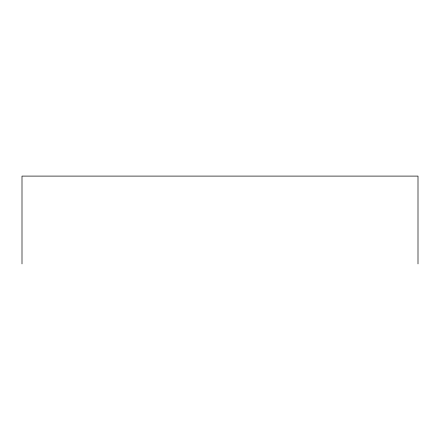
<?xml version="1.0" encoding="UTF-8"?>
<svg xmlns="http://www.w3.org/2000/svg" width="440" height="440" viewBox="0 0 440 440"><rect width="100%" height="100%" fill="white"/><g stroke="black" fill="none" stroke-linecap="round" stroke-linejoin="round"><path stroke-width="0.66" d="M418 263.901L418 176.099L22 176.099L22 263.901"/></g></svg>
